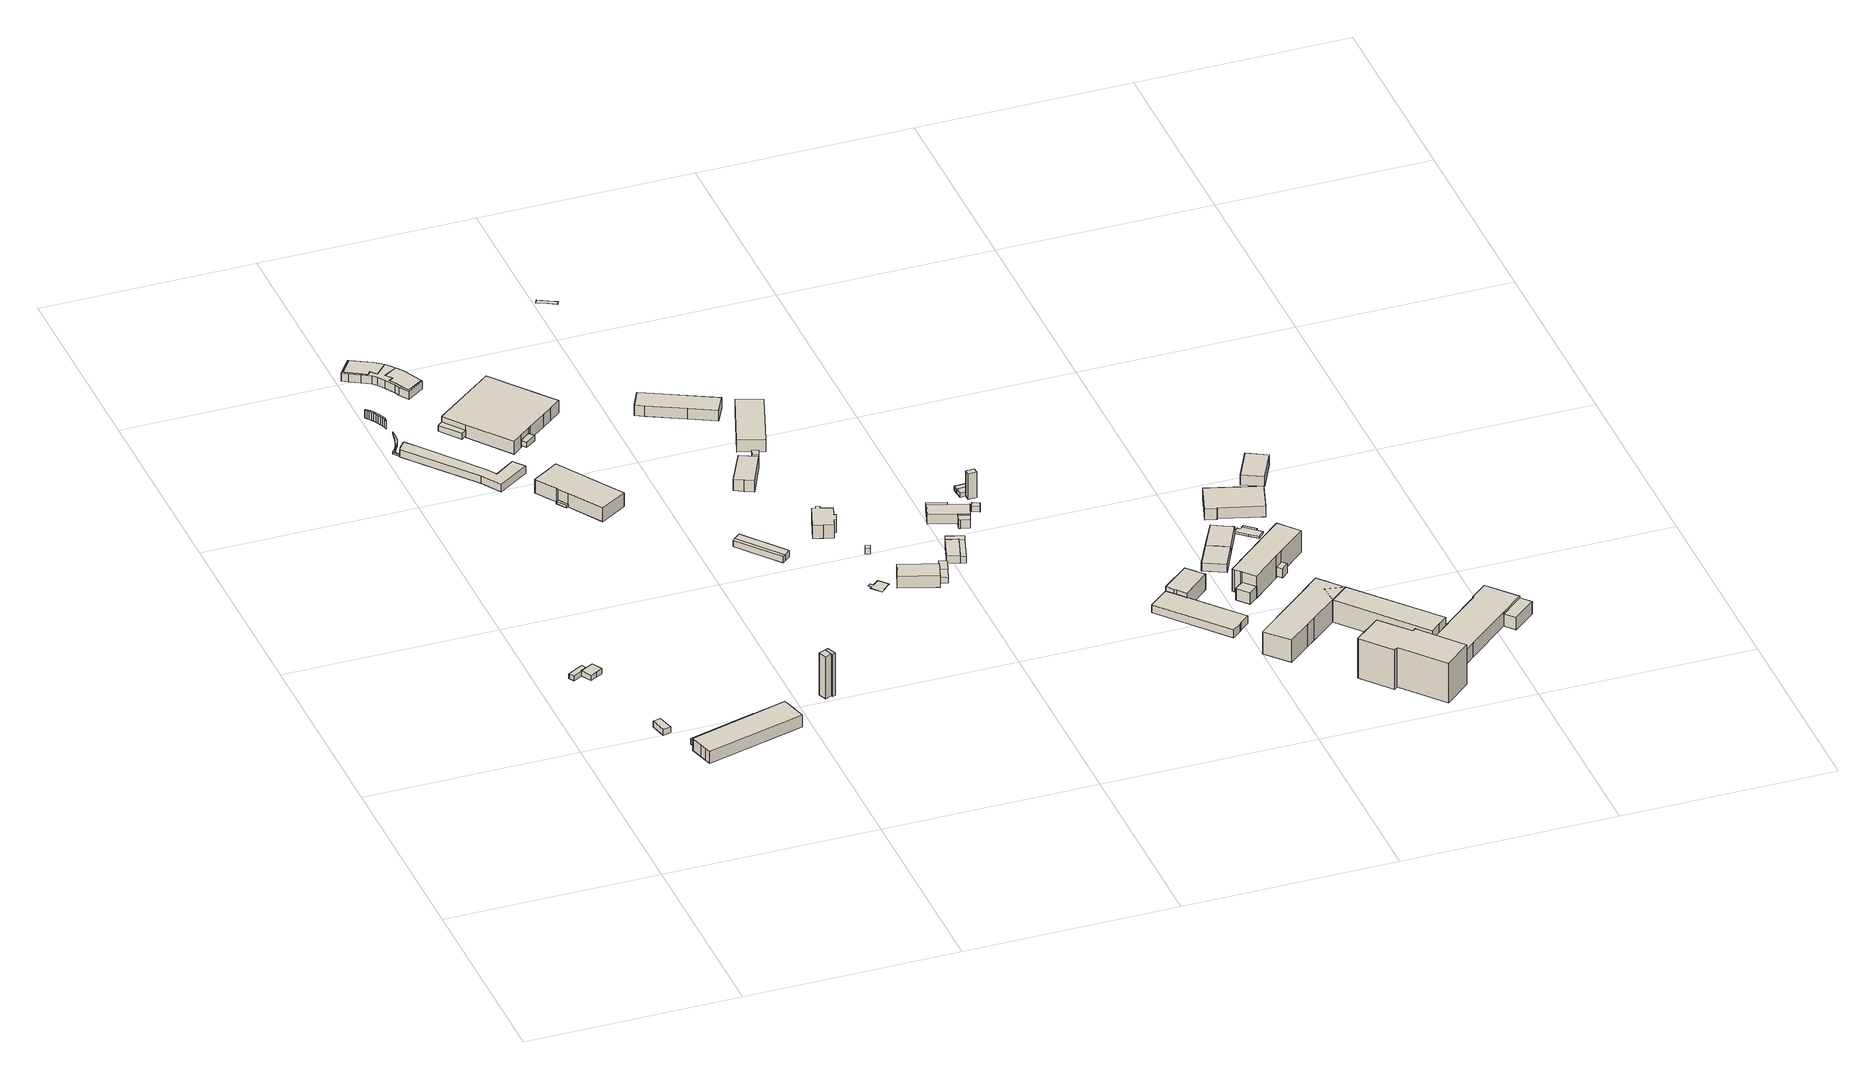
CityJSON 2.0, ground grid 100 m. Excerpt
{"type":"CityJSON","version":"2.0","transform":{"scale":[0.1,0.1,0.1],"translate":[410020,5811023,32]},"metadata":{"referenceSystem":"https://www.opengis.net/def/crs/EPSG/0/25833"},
"CityObjects":{
"building1":{"type":"Building","attributes":{"Gemeindeschluessel":"11000009","BezugspunktDach":"2200","function":"31001_2000","measuredHeight":2.4,"storeysAboveGround":1},"address":[{"country":"Germany","locality":"Berlin","thoroughfareNumber":"838 (20)","thoroughfareName":"Fürstenwalder Damm"}],"geometry":[{"type":"Solid","lod":"1","boundaries":[[[[0,1,2,3]],[[4,5,6,7]],[[4,7,3,2]],[[5,4,2,1]],[[6,5,1,0]],[[7,6,0,3]]]]}]},
"building2":{"type":"Building","attributes":{"Gemeindeschluessel":"11000009","BezugspunktDach":"2200","function":"31001_3222","measuredHeight":3.21,"storeysAboveGround":1},"address":[{"country":"Germany","locality":"Berlin","thoroughfareNumber":"838 (16)","thoroughfareName":"Fürstenwalder Damm"}],"geometry":[{"type":"Solid","lod":"1","boundaries":[[[[8,9,10,11,12]],[[13,14,15,16,17]],[[13,17,12,11]],[[14,13,11,10]],[[15,14,10,9]],[[16,15,9,8]],[[17,16,8,12]]]]}]},
"building3":{"type":"Building","attributes":{"Gemeindeschluessel":"11000009","BezugspunktDach":"2200","function":"31001_2440","measuredHeight":3.19,"storeysAboveGround":1},"address":[{"country":"Germany","locality":"Berlin","thoroughfareNumber":"838 (19)","thoroughfareName":"Fürstenwalder Damm"}],"geometry":[{"type":"Solid","lod":"1","boundaries":[[[[18,19,20,21,22]],[[23,24,25,26,27]],[[23,27,22,21]],[[24,23,21,20]],[[25,24,20,19]],[[26,25,19,18]],[[27,26,18,22]]]]}]},
"building4":{"type":"Building","attributes":{"Gemeindeschluessel":"11000009","BezugspunktDach":"2200","function":"51009_1610","measuredHeight":2.86,"storeysAboveGround":0},"address":[{"country":"Germany","locality":"Berlin"}],"geometry":[{"type":"Solid","lod":"1","boundaries":[[[[28,29,30,31]],[[32,33,34,35]],[[32,35,31,30]],[[33,32,30,29]],[[34,33,29,28]],[[35,34,28,31]]]]}]},
"building5":{"type":"Building","attributes":{"Gemeindeschluessel":"11000009","BezugspunktDach":"2200","function":"31001_2000","measuredHeight":6.95,"storeysAboveGround":1},"address":[{"country":"Germany","locality":"Berlin","thoroughfareNumber":"838 (15)","thoroughfareName":"Fürstenwalder Damm"}],"geometry":[{"type":"Solid","lod":"1","boundaries":[[[[36,37,38,39,40,41,42,43,44,45]],[[46,47,48,49,50,51,52,53,54,55]],[[46,55,45,44]],[[47,46,44,43]],[[48,47,43,42]],[[49,48,42,41]],[[50,49,41,40]],[[51,50,40,39]],[[52,51,39,38]],[[53,52,38,37]],[[54,53,37,36]],[[55,54,36,45]]]]}]},
"building6":{"type":"Building","attributes":{"Gemeindeschluessel":"11000009","BezugspunktDach":"2200","function":"51009_1610","measuredHeight":0.75,"storeysAboveGround":0},"address":[{"country":"Germany","locality":"Berlin"}],"geometry":[{"type":"Solid","lod":"1","boundaries":[[[[56,57,58,59,60,61,62,63,64,65,66,67,68,69,70,71,72,73,74,75,76,77,78,79,80]],[[81,82,83,84,85,86,87,88,89,90,91,92,93,94,95,96,97,98,99,100,101,102,103,104,105]],[[81,105,80,79]],[[82,81,79,78]],[[83,82,78,77]],[[84,83,77,76]],[[85,84,76,75]],[[86,85,75,74]],[[87,86,74,73]],[[88,87,73,72]],[[89,88,72,71]],[[90,89,71,70]],[[91,90,70,69]],[[92,91,69,68]],[[93,92,68,67]],[[94,93,67,66]],[[95,94,66,65]],[[96,95,65,64]],[[97,96,64,63]],[[98,97,63,62]],[[99,98,62,61]],[[100,99,61,60]],[[101,100,60,59]],[[102,101,59,58]],[[103,102,58,57]],[[104,103,57,56]],[[105,104,56,80]]]]}]},
"building7":{"type":"Building","attributes":{"Gemeindeschluessel":"11000009","BezugspunktDach":"2200","function":"51009_1610","measuredHeight":4.14,"storeysAboveGround":0},"address":[{"country":"Germany","locality":"Berlin"}],"geometry":[{"type":"Solid","lod":"1","boundaries":[[[[106,107,108,109,110,111,112,113,114,115,116,117,118,119,120,121,122,123,124,125,126]],[[127,128,129,130,131,132,133,134,135,136,137,138,139,140,141,142,143,144,145,146,147]],[[127,147,126,125]],[[128,127,125,124]],[[129,128,124,123]],[[130,129,123,122]],[[131,130,122,121]],[[132,131,121,120]],[[133,132,120,119]],[[134,133,119,118]],[[135,134,118,117]],[[136,135,117,116]],[[137,136,116,115]],[[138,137,115,114]],[[139,138,114,113]],[[140,139,113,112]],[[141,140,112,111]],[[142,141,111,110]],[[143,142,110,109]],[[144,143,109,108]],[[145,144,108,107]],[[146,145,107,106]],[[147,146,106,126]]]]}]},
"building8":{"type":"Building","attributes":{"Gemeindeschluessel":"11000009","BezugspunktDach":"2200","function":"31001_3222","measuredHeight":3.9,"storeysAboveGround":1},"address":[{"country":"Germany","locality":"Berlin","thoroughfareNumber":"838 (2)","thoroughfareName":"Fürstenwalder Damm"}],"geometry":[{"type":"Solid","lod":"1","boundaries":[[[[148,149,150,151,152,153,154,155,156,157,158,159]],[[160,161,162,163,164,165,166,167,168,169,170,171]],[[160,171,159,158]],[[161,160,158,157]],[[162,161,157,156]],[[163,162,156,155]],[[164,163,155,154]],[[165,164,154,153]],[[166,165,153,152]],[[167,166,152,151]],[[168,167,151,150]],[[169,168,150,149]],[[170,169,149,148]],[[171,170,148,159]]]]}]},
"building9":{"type":"Building","attributes":{"Gemeindeschluessel":"11000009","BezugspunktDach":"2200","function":"31001_3222","measuredHeight":4.19,"storeysAboveGround":1},"address":[{"country":"Germany","locality":"Berlin","thoroughfareNumber":"838 (4)","thoroughfareName":"Fürstenwalder Damm"}],"geometry":[{"type":"Solid","lod":"1","boundaries":[[[[172,173,174,175,176,177,178,179]],[[180,181,182,183,184,185,186,187]],[[180,187,179,178]],[[181,180,178,177]],[[182,181,177,176]],[[183,182,176,175]],[[184,183,175,174]],[[185,184,174,173]],[[186,185,173,172]],[[187,186,172,179]]]]}]},
"building10":{"type":"Building","attributes":{"Gemeindeschluessel":"11000009","BezugspunktDach":"2200","function":"51009_1610","measuredHeight":4.19,"storeysAboveGround":0},"address":[{"country":"Germany","locality":"Berlin"}],"geometry":[{"type":"Solid","lod":"1","boundaries":[[[[188,189,190,191,192,193,194,195,196,197,198,199,200,201,202,203,204,205,176,175,174,173,172,179,178,206,207]],[[208,180,187,186,185,184,183,182,209,210,211,212,213,214,215,216,217,218,219,220,221,222,223,224,225,226,227]],[[208,227,207,206]],[[180,208,206,178]],[[187,180,178,179]],[[186,187,179,172]],[[185,186,172,173]],[[184,185,173,174]],[[183,184,174,175]],[[182,183,175,176]],[[209,182,176,205]],[[210,209,205,204]],[[211,210,204,203]],[[212,211,203,202]],[[213,212,202,201]],[[214,213,201,200]],[[215,214,200,199]],[[216,215,199,198]],[[217,216,198,197]],[[218,217,197,196]],[[219,218,196,195]],[[220,219,195,194]],[[221,220,194,193]],[[222,221,193,192]],[[223,222,192,191]],[[224,223,191,190]],[[225,224,190,189]],[[226,225,189,188]],[[227,226,188,207]]]]}]},
"building11":{"type":"Building","attributes":{"Gemeindeschluessel":"11000009","BezugspunktDach":"2200","function":"51009_1610","measuredHeight":3.32,"storeysAboveGround":0},"address":[{"country":"Germany","locality":"Berlin"}],"geometry":[{"type":"Solid","lod":"1","boundaries":[[[[228,229,230,231]],[[232,233,234,235]],[[232,235,231,230]],[[233,232,230,229]],[[234,233,229,228]],[[235,234,228,231]]]]}]},
"building12":{"type":"Building","attributes":{"Gemeindeschluessel":"11000009","BezugspunktDach":"2200","function":"31001_3222","measuredHeight":4.16,"storeysAboveGround":1},"address":[{"country":"Germany","locality":"Berlin","thoroughfareNumber":"838 (5)","thoroughfareName":"Fürstenwalder Damm"}],"geometry":[{"type":"Solid","lod":"1","boundaries":[[[[202,201,200,199,198,197,236,237,204,203]],[[238,239,240,241,242,243,244,245,246,247]],[[238,247,203,204]],[[239,238,204,237]],[[240,239,237,236]],[[241,240,236,197]],[[242,241,197,198]],[[243,242,198,199]],[[244,243,199,200]],[[245,244,200,201]],[[246,245,201,202]],[[247,246,202,203]]]]}]},
"building13":{"type":"Building","attributes":{"Gemeindeschluessel":"11000009","BezugspunktDach":"2200","function":"51009_1610","measuredHeight":1.28,"storeysAboveGround":0},"address":[{"country":"Germany","locality":"Berlin"}],"geometry":[{"type":"Solid","lod":"1","boundaries":[[[[248,249,250,251]],[[252,253,254,255]],[[252,255,251,250]],[[253,252,250,249]],[[254,253,249,248]],[[255,254,248,251]]]]}]},
"building14":{"type":"Building","attributes":{"Gemeindeschluessel":"11000009","BezugspunktDach":"2200","function":"31001_2000","measuredHeight":21.69,"storeysAboveGround":1},"address":[{"country":"Germany","locality":"Berlin","thoroughfareNumber":"838 (18)","thoroughfareName":"Fürstenwalder Damm"}],"geometry":[{"type":"Solid","lod":"1","boundaries":[[[[256,257,258,259]],[[260,261,262,263]],[[260,263,259,258]],[[261,260,258,257]],[[262,261,257,256]],[[263,262,256,259]]]]}]},
"building15":{"type":"Building","attributes":{"Gemeindeschluessel":"11000009","BezugspunktDach":"2200","function":"51009_1610","measuredHeight":21.69,"storeysAboveGround":0},"address":[{"country":"Germany","locality":"Berlin"}],"geometry":[{"type":"Solid","lod":"1","boundaries":[[[[257,264,265,266,258]],[[267,268,269,261,260]],[[267,260,258,266]],[[268,267,266,265]],[[269,268,265,264]],[[261,269,264,257]],[[260,261,257,258]]]]}]},
"building16":{"type":"Building","attributes":{"Gemeindeschluessel":"11000009","BezugspunktDach":"2200","function":"31001_3222","measuredHeight":7,"storeysAboveGround":2},"address":[{"country":"Germany","locality":"Berlin","thoroughfareNumber":"838 (12)","thoroughfareName":"Fürstenwalder Damm"}],"geometry":[{"type":"Solid","lod":"1","boundaries":[[[[270,271,272,273,274,275,276]],[[277,278,279,280,281,282,283]],[[277,283,276,275]],[[278,277,275,274]],[[279,278,274,273]],[[280,279,273,272]],[[281,280,272,271]],[[282,281,271,270]],[[283,282,270,276]]]]}]},
"building17":{"type":"Building","attributes":{"Gemeindeschluessel":"11000009","BezugspunktDach":"2200","function":"51009_1610","measuredHeight":2.65,"storeysAboveGround":0},"address":[{"country":"Germany","locality":"Berlin"}],"geometry":[{"type":"Solid","lod":"1","boundaries":[[[[284,285,286,287]],[[288,289,290,291]],[[288,291,287,286]],[[289,288,286,285]],[[290,289,285,284]],[[291,290,284,287]]]]}]},
"building18":{"type":"Building","attributes":{"Gemeindeschluessel":"11000009","BezugspunktDach":"2200","function":"31001_2000","measuredHeight":6.59,"storeysAboveGround":1},"address":[{"country":"Germany","locality":"Berlin","thoroughfareNumber":"838 (9)","thoroughfareName":"Fürstenwalder Damm"}],"geometry":[{"type":"Solid","lod":"1","boundaries":[[[[292,293,294,295,296,297,298,299,300,301]],[[302,303,304,305,306,307,308,309,310,311]],[[302,311,301,300]],[[303,302,300,299]],[[304,303,299,298]],[[305,304,298,297]],[[306,305,297,296]],[[307,306,296,295]],[[308,307,295,294]],[[309,308,294,293]],[[310,309,293,292]],[[311,310,292,301]]]]}]},
"building19":{"type":"Building","attributes":{"Gemeindeschluessel":"11000009","BezugspunktDach":"2200","function":"51009_1610","measuredHeight":3.26,"storeysAboveGround":0},"address":[{"country":"Germany","locality":"Berlin"}],"geometry":[{"type":"Solid","lod":"1","boundaries":[[[[312,313,314,315]],[[316,317,318,319]],[[316,319,315,314]],[[317,316,314,313]],[[318,317,313,312]],[[319,318,312,315]]]]}]},
"building20":{"type":"Building","attributes":{"Gemeindeschluessel":"11000009","BezugspunktDach":"2200","function":"31001_1010","measuredHeight":3.26,"storeysAboveGround":1},"address":[{"country":"Germany","locality":"Berlin","thoroughfareNumber":"852 (1)","thoroughfareName":"Fürstenwalder Damm"}],"geometry":[{"type":"Solid","lod":"1","boundaries":[[[[313,320,321,314]],[[322,323,324,325]],[[322,325,314,321]],[[323,322,321,320]],[[324,323,320,313]],[[325,324,313,314]]]]}]},
"building21":{"type":"Building","attributes":{"Gemeindeschluessel":"11000009","BezugspunktDach":"2200","function":"31001_2000","measuredHeight":0.056,"storeysAboveGround":1},"address":[{"country":"Germany","locality":"Berlin","thoroughfareNumber":"852 (5)","thoroughfareName":"Fürstenwalder Damm"}],"geometry":[{"type":"Solid","lod":"1","boundaries":[[[[326,327,328,329,330,331,332,333,334]],[[335,336,337,338,339,340,341,342,343]],[[335,343,334,333]],[[336,335,333,332]],[[337,336,332,331]],[[338,337,331,330]],[[339,338,330,329]],[[340,339,329,328]],[[341,340,328,327]],[[342,341,327,326]],[[343,342,326,334]]]]}]},
"building22":{"type":"Building","attributes":{"Gemeindeschluessel":"11000009","BezugspunktDach":"2200","function":"31001_2000","measuredHeight":6.48,"storeysAboveGround":1},"address":[{"country":"Germany","locality":"Berlin","thoroughfareNumber":"838 (13)","thoroughfareName":"Fürstenwalder Damm"}],"geometry":[{"type":"Solid","lod":"1","boundaries":[[[[344,345,346,347,348,349]],[[350,351,352,353,354,355]],[[350,355,349,348]],[[351,350,348,347]],[[352,351,347,346]],[[353,352,346,345]],[[354,353,345,344]],[[355,354,344,349]]]]}]},
"building23":{"type":"Building","attributes":{"name":"Revierförsterei Müggelsee","Gemeindeschluessel":"11000009","BezugspunktDach":"2200","function":"31001_1223","measuredHeight":9.67,"storeysAboveGround":2},"address":[{"country":"Germany","locality":"Berlin","thoroughfareNumber":"852","thoroughfareName":"Fürstenwalder Damm"}],"geometry":[{"type":"Solid","lod":"1","boundaries":[[[[356,357,358,359,360,361,362,363,364,365,366,367,368,369]],[[370,371,372,373,374,375,376,377,378,379,380,381,382,383]],[[370,383,369,368]],[[371,370,368,367]],[[372,371,367,366]],[[373,372,366,365]],[[374,373,365,364]],[[375,374,364,363]],[[376,375,363,362]],[[377,376,362,361]],[[378,377,361,360]],[[379,378,360,359]],[[380,379,359,358]],[[381,380,358,357]],[[382,381,357,356]],[[383,382,356,369]]]]}]},
"building24":{"type":"Building","attributes":{"Gemeindeschluessel":"11000009","BezugspunktDach":"2200","function":"31001_2000","measuredHeight":3,"storeysAboveGround":1},"address":[{"country":"Germany","locality":"Berlin","thoroughfareNumber":"852 (2)","thoroughfareName":"Fürstenwalder Damm"}],"geometry":[{"type":"Solid","lod":"1","boundaries":[[[[384,385,386,387]],[[388,389,390,391]],[[388,391,387,386]],[[389,388,386,385]],[[390,389,385,384]],[[391,390,384,387]]]]}]},
"building25":{"type":"Building","attributes":{"Gemeindeschluessel":"11000009","BezugspunktDach":"2200","function":"31001_2000","measuredHeight":5.46,"storeysAboveGround":1},"address":[{"country":"Germany","locality":"Berlin","thoroughfareNumber":"838 (10)","thoroughfareName":"Fürstenwalder Damm"}],"geometry":[{"type":"Solid","lod":"1","boundaries":[[[[392,393,394,395,396,397]],[[398,399,400,401,402,403]],[[398,403,397,396]],[[399,398,396,395]],[[400,399,395,394]],[[401,400,394,393]],[[402,401,393,392]],[[403,402,392,397]]]]}]},
"building26":{"type":"Building","attributes":{"Gemeindeschluessel":"11000009","BezugspunktDach":"2200","function":"31001_2000","measuredHeight":8.23,"storeysAboveGround":1},"address":[{"country":"Germany","locality":"Berlin","thoroughfareNumber":"852 (6)","thoroughfareName":"Fürstenwalder Damm"}],"geometry":[{"type":"Solid","lod":"1","boundaries":[[[[404,405,406,407,408,409,410,411,412,413]],[[414,415,416,417,418,419,420,421,422,423]],[[414,423,413,412]],[[415,414,412,411]],[[416,415,411,410]],[[417,416,410,409]],[[418,417,409,408]],[[419,418,408,407]],[[420,419,407,406]],[[421,420,406,405]],[[422,421,405,404]],[[423,422,404,413]]]]}]},
"building27":{"type":"Building","attributes":{"Gemeindeschluessel":"11000009","BezugspunktDach":"2200","function":"31001_2000","measuredHeight":2.39,"storeysAboveGround":1},"address":[{"country":"Germany","locality":"Berlin","thoroughfareNumber":"838 (14)","thoroughfareName":"Fürstenwalder Damm"}],"geometry":[{"type":"Solid","lod":"1","boundaries":[[[[424,425,426,427]],[[428,429,430,431]],[[428,431,427,426]],[[429,428,426,425]],[[430,429,425,424]],[[431,430,424,427]]]]}]},
"building28":{"type":"Building","attributes":{"Gemeindeschluessel":"11000009","BezugspunktDach":"2200","function":"31001_2412","measuredHeight":0.082,"storeysAboveGround":1},"address":[{"country":"Germany","locality":"Berlin","thoroughfareNumber":"839","thoroughfareName":"Fürstenwalder Damm"}],"geometry":[{"type":"Solid","lod":"1","boundaries":[[[[432,433,434,435,436,437]],[[438,439,440,441,442,443]],[[438,443,437,436]],[[439,438,436,435]],[[440,439,435,434]],[[441,440,434,433]],[[442,441,433,432]],[[443,442,432,437]]]]}]},
"building29":{"type":"Building","attributes":{"Gemeindeschluessel":"11000009","BezugspunktDach":"2200","function":"31001_2000","measuredHeight":0.581,"storeysAboveGround":1},"address":[{"country":"Germany","locality":"Berlin","thoroughfareNumber":"852 (4)","thoroughfareName":"Fürstenwalder Damm"}],"geometry":[{"type":"Solid","lod":"1","boundaries":[[[[444,445,446,447]],[[448,449,417,450]],[[448,450,447,446]],[[449,448,446,445]],[[417,449,445,444]],[[450,417,444,447]]]]}]},
"building30":{"type":"Building","attributes":{"Gemeindeschluessel":"11000009","BezugspunktDach":"2200","function":"51009_1610","measuredHeight":3.02,"storeysAboveGround":0},"address":[{"country":"Germany","locality":"Berlin"}],"geometry":[{"type":"Solid","lod":"1","boundaries":[[[[451,452,453,454]],[[419,455,456,421]],[[419,421,454,453]],[[455,419,453,452]],[[456,455,452,451]],[[421,456,451,454]]]]}]},
"building31":{"type":"Building","attributes":{"Gemeindeschluessel":"11000009","BezugspunktDach":"2200","function":"51009_1610","measuredHeight":2.98,"storeysAboveGround":0},"address":[{"country":"Germany","locality":"Berlin"}],"geometry":[{"type":"Solid","lod":"1","boundaries":[[[[452,457,458,459,453]],[[418,460,461,455,419]],[[418,419,453,459]],[[460,418,459,458]],[[461,460,458,457]],[[455,461,457,452]],[[419,455,452,453]]]]}]},
"building32":{"type":"Building","attributes":{"Gemeindeschluessel":"11000009","BezugspunktDach":"2200","function":"31001_2000","measuredHeight":6.9,"storeysAboveGround":1},"address":[{"country":"Germany","locality":"Berlin","thoroughfareNumber":"838 (11)","thoroughfareName":"Fürstenwalder Damm"}],"geometry":[{"type":"Solid","lod":"1","boundaries":[[[[462,463,464,465,466]],[[467,468,469,470,471]],[[467,471,466,465]],[[468,467,465,464]],[[469,468,464,463]],[[470,469,463,462]],[[471,470,462,466]]]]}]},
"building33":{"type":"Building","attributes":{"Gemeindeschluessel":"11000009","BezugspunktDach":"2200","function":"31001_2000","measuredHeight":4.08,"storeysAboveGround":1},"address":[{"country":"Germany","locality":"Berlin","thoroughfareNumber":"852 (3)","thoroughfareName":"Fürstenwalder Damm"}],"geometry":[{"type":"Solid","lod":"1","boundaries":[[[[472,473,474,475]],[[476,477,478,479]],[[476,479,475,474]],[[477,476,474,473]],[[478,477,473,472]],[[479,478,472,475]]]]}]},
"building34":{"type":"Building","attributes":{"Gemeindeschluessel":"11000009","function":"51009_1610"},"address":[{"country":"Germany","locality":"Berlin"}],"children":["building34-1","building34-2"]},
"building34-1":{"type":"BuildingPart","attributes":{"BezugspunktDach":"2200","measuredHeight":3.65,"storeysAboveGround":0},"parents":["building34"],"geometry":[{"type":"Solid","lod":"1","boundaries":[[[[480,481,482,483]],[[484,485,486,487]],[[484,487,483,482]],[[486,485,481,480]],[[487,486,480,483]],[[485,484,482,481]]]]}]},
"building34-2":{"type":"BuildingPart","attributes":{"BezugspunktDach":"2200","measuredHeight":3.65,"storeysAboveGround":0},"parents":["building34"],"geometry":[{"type":"Solid","lod":"1","boundaries":[[[[488,489,490,491,492]],[[493,494,485,484,495]],[[493,495,492,491]],[[494,493,491,490]],[[485,494,490,489]],[[484,482,481,485,489,488]],[[495,484,488,492]],[[485,481,482,484]]]]}]},
"building35":{"type":"Building","attributes":{"Gemeindeschluessel":"11000009","function":"31001_1010"},"address":[{"country":"Germany","locality":"Berlin","thoroughfareNumber":"854","thoroughfareName":"Fürstenwalder Damm"}],"children":["building35-1","building35-2","building35-3"]},
"building35-1":{"type":"BuildingPart","attributes":{"BezugspunktDach":"2200","measuredHeight":5.34,"storeysAboveGround":1},"parents":["building35"],"geometry":[{"type":"MultiSurface","lod":"1","boundaries":[[[496,497,498,499,500,501,502]],[[503,504,505,506,507,508,509]],[[503,509,502,501]],[[510,511,501,500]],[[505,504,500,499]],[[506,505,499,498]],[[507,506,498,497]],[[512,513,507,497,496]],[[509,508,496,502]],[[504,503,511,510]],[[508,507,513,512]]]}]},
"building35-2":{"type":"BuildingPart","attributes":{"BezugspunktDach":"2200","measuredHeight":4.4,"storeysAboveGround":1},"parents":["building35"],"geometry":[{"type":"Solid","lod":"1","boundaries":[[[[514,515,513,512,516]],[[508,507,517,518,519]],[[508,519,516,512]],[[517,507,513,515]],[[518,517,515,514]],[[519,518,514,516]],[[507,508,512,513]]]]}]},
"building35-3":{"type":"BuildingPart","attributes":{"BezugspunktDach":"2200","measuredHeight":4.4,"storeysAboveGround":1},"parents":["building35"],"geometry":[{"type":"MultiSurface","lod":"1","boundaries":[[[510,520,521,511]],[[522,523,504,503]],[[522,503,511,521]],[[523,522,521,520]],[[504,523,520,510]],[[524,503,504,510,511]]]}]},
"building36":{"type":"Building","attributes":{"Gemeindeschluessel":"11000009","BezugspunktDach":"2200","function":"51009_1610","measuredHeight":2.81,"storeysAboveGround":0},"address":[{"country":"Germany","locality":"Berlin"}],"geometry":[{"type":"Solid","lod":"1","boundaries":[[[[525,526,527,528]],[[529,530,531,532]],[[529,532,528,527]],[[530,529,527,526]],[[531,530,526,525]],[[532,531,525,528]]]]}]},
"building37":{"type":"Building","attributes":{"Gemeindeschluessel":"11000009","BezugspunktDach":"2200","function":"31001_1010","measuredHeight":2.21,"storeysAboveGround":1},"address":[{"country":"Germany","locality":"Berlin","thoroughfareNumber":"854 (1)","thoroughfareName":"Fürstenwalder Damm"}],"geometry":[{"type":"Solid","lod":"1","boundaries":[[[[533,534,535,536,537,538]],[[539,540,541,542,543,544]],[[539,544,538,537]],[[540,539,537,536]],[[541,540,536,535]],[[542,541,535,534]],[[543,542,534,533]],[[544,543,533,538]]]]}]},
"building38":{"type":"Building","attributes":{"Gemeindeschluessel":"11000009","BezugspunktDach":"2200","function":"51009_1610","measuredHeight":13.03,"storeysAboveGround":0},"address":[{"country":"Germany","locality":"Berlin"}],"geometry":[{"type":"Solid","lod":"1","boundaries":[[[[545,546,547,548]],[[541,549,550,542]],[[541,542,548,547]],[[549,541,547,546]],[[550,549,546,545]],[[542,550,545,548]]]]}]},
"building39":{"type":"Building","attributes":{"Gemeindeschluessel":"11000009","BezugspunktDach":"2200","function":"31001_2000","measuredHeight":2.54,"storeysAboveGround":1},"address":[{"country":"Germany","locality":"Berlin","thoroughfareNumber":"854 (2)","thoroughfareName":"Fürstenwalder Damm"}],"geometry":[{"type":"Solid","lod":"1","boundaries":[[[[551,552,553,554]],[[555,539,544,556]],[[555,556,554,553]],[[539,555,553,552]],[[544,539,552,551]],[[556,544,551,554]]]]}]},
"building40":{"type":"Building","attributes":{"Gemeindeschluessel":"11000009","function":"31001_1010"},"address":[{"country":"Germany","locality":"Berlin","thoroughfareNumber":"880 (4)","thoroughfareName":"Fürstenwalder Damm"}],"children":["building40-1","building40-2"]},
"building40-1":{"type":"BuildingPart","attributes":{"BezugspunktDach":"2200","measuredHeight":8.46,"storeysAboveGround":2},"parents":["building40"],"geometry":[{"type":"MultiSurface","lod":"1","boundaries":[[[557,558,559,560,561,562,563,564]],[[565,566,567,568,569,570,571,572]],[[565,572,564,563]],[[566,565,563,562]],[[567,566,562,561]],[[568,567,561,560]],[[569,568,560,559]],[[573,574,559,558]],[[570,569,575,576]],[[577,573,558,557]],[[571,570,576,578]],[[572,571,557,564],[579,580,577,578]],[[576,575,574,573]],[[578,576,573,577]],[[577,580,579,578]]]}]},
"building40-2":{"type":"BuildingPart","attributes":{"BezugspunktDach":"2200","measuredHeight":4.58,"storeysAboveGround":2},"parents":["building40"],"geometry":[{"type":"MultiSurface","lod":"1","boundaries":[[[581,582,583,584,574,580,585,586,587]],[[588,589,579,575,590,591,592,593,594]],[[588,594,587,586]],[[589,588,586,585]],[[579,589,585,580]],[[590,575,574,584]],[[591,590,584,583]],[[592,591,583,582]],[[593,592,582,581]],[[594,593,581,587]],[[575,576,573,574]],[[578,577,573,576]],[[579,580,577,578]]]}]},
"building41":{"type":"Building","attributes":{"Gemeindeschluessel":"11000009","BezugspunktDach":"2200","function":"31001_2000","measuredHeight":5.94,"storeysAboveGround":1},"address":[{"country":"Germany","locality":"Berlin","thoroughfareNumber":"880 (3)","thoroughfareName":"Fürstenwalder Damm"}],"geometry":[{"type":"Solid","lod":"1","boundaries":[[[[595,596,597,598,599,600]],[[601,602,603,604,605,606]],[[601,606,600,599]],[[602,601,599,598]],[[603,602,598,597]],[[604,603,597,596]],[[605,604,596,595]],[[606,605,595,600]]]]}]},
"building42":{"type":"Building","attributes":{"Gemeindeschluessel":"11000009","BezugspunktDach":"2200","function":"31001_1010","measuredHeight":4.69,"storeysAboveGround":1},"address":[{"country":"Germany","locality":"Berlin","thoroughfareNumber":"880 (8)","thoroughfareName":"Fürstenwalder Damm"}],"geometry":[{"type":"Solid","lod":"1","boundaries":[[[[607,608,609,610]],[[611,612,613,614]],[[611,614,610,609]],[[612,611,609,608]],[[613,612,608,607]],[[614,613,607,610]]]]}]},
"building43":{"type":"Building","attributes":{"Gemeindeschluessel":"11000009","BezugspunktDach":"2200","function":"31001_2000","measuredHeight":4.8,"storeysAboveGround":1},"address":[{"country":"Germany","locality":"Berlin","thoroughfareNumber":"880 (9)","thoroughfareName":"Fürstenwalder Damm"}],"geometry":[{"type":"Solid","lod":"1","boundaries":[[[[615,608,616,617,618,609]],[[619,620,621,622,623,624]],[[619,624,609,618]],[[620,619,618,617]],[[621,620,617,616]],[[622,621,616,608]],[[623,622,608,615]],[[624,623,615,609]]]]}]},
"building44":{"type":"Building","attributes":{"Gemeindeschluessel":"11000009","BezugspunktDach":"2200","function":"31001_1010","measuredHeight":11.29,"storeysAboveGround":4},"address":[{"country":"Germany","locality":"Berlin","thoroughfareNumber":"880 (2)","thoroughfareName":"Fürstenwalder Damm"}],"geometry":[{"type":"Solid","lod":"1","boundaries":[[[[625,626,627,628,629,630,631,632,633]],[[634,635,636,637,638,639,640,641,642]],[[634,642,633,632]],[[635,634,632,631]],[[636,635,631,630]],[[637,636,630,629]],[[638,637,629,628]],[[639,638,628,627]],[[640,639,627,626]],[[641,640,626,625]],[[642,641,625,633]]]]}]},
"building45":{"type":"Building","attributes":{"Gemeindeschluessel":"11000009","BezugspunktDach":"2200","function":"51009_1610","measuredHeight":4.78,"storeysAboveGround":0},"address":[{"country":"Germany","locality":"Berlin"}],"geometry":[{"type":"Solid","lod":"1","boundaries":[[[[643,644,645,646]],[[647,648,649,650]],[[647,650,646,645]],[[648,647,645,644]],[[649,648,644,643]],[[650,649,643,646]]]]}]},
"building46":{"type":"Building","attributes":{"Gemeindeschluessel":"11000009","BezugspunktDach":"2200","function":"51009_1610","measuredHeight":4.65,"storeysAboveGround":0},"address":[{"country":"Germany","locality":"Berlin"}],"geometry":[{"type":"Solid","lod":"1","boundaries":[[[[651,652,653,654]],[[655,656,657,658]],[[655,658,654,653]],[[656,655,653,652]],[[657,656,652,651]],[[658,657,651,654]]]]}]},
"building47":{"type":"Building","attributes":{"Gemeindeschluessel":"11000009","function":"31001_2000"},"address":[{"country":"Germany","locality":"Berlin","thoroughfareNumber":"880 (10)","thoroughfareName":"Fürstenwalder Damm"}],"children":["building47-1","building47-2"]},
"building47-1":{"type":"BuildingPart","attributes":{"BezugspunktDach":"2200","measuredHeight":1.69,"storeysAboveGround":1},"parents":["building47"],"geometry":[{"type":"MultiSurface","lod":"1","boundaries":[[[659,660,661,662,663,664,665,666]],[[667,668,669,670,671,672,673,674]],[[667,674,666,665]],[[668,667,665,664]],[[669,668,664,663]],[[675,676,669,663,662]],[[671,670,662,661]],[[672,671,661,660]],[[673,672,660,659]],[[674,673,659,666]],[[677,670,669,676,675]]]}]},
"building47-2":{"type":"BuildingPart","attributes":{"BezugspunktDach":"2200","measuredHeight":0.743,"storeysAboveGround":1},"parents":["building47"],"geometry":[{"type":"Solid","lod":"1","boundaries":[[[[675,678,679,676]],[[680,681,670,669]],[[680,669,676,679]],[[681,680,679,678]],[[670,681,678,675]],[[670,675,676,669]]]]}]},
"building48":{"type":"Building","attributes":{"Gemeindeschluessel":"11000009","function":"31001_1010"},"address":[{"country":"Germany","locality":"Berlin","thoroughfareNumber":"880","thoroughfareName":"Fürstenwalder Damm"}],"children":["building48-1","building48-2","building48-3","building48-4","building48-5","building48-6"]},
"building48-1":{"type":"BuildingPart","attributes":{"BezugspunktDach":"2200","measuredHeight":20.45,"storeysAboveGround":6},"parents":["building48"],"geometry":[{"type":"MultiSurface","lod":"1","boundaries":[[[682,683,684,685,686,687,688,689,690,691]],[[692,693,694,695,696,697,698,699,700,701]],[[692,701,691,690]],[[693,692,690,689]],[[694,693,689,688]],[[695,694,688,687]],[[702,703,704,705,696,695,687,686]],[[697,696,686,685]],[[698,697,685,684]],[[699,698,684,683]],[[700,699,683,682]],[[701,700,682,691]],[[705,704,703,702]]]}]},
"building48-2":{"type":"BuildingPart","attributes":{"BezugspunktDach":"2200","measuredHeight":5.29,"storeysAboveGround":6},"parents":["building48"],"geometry":[{"type":"MultiSurface","lod":"1","boundaries":[[[702,706,707,703]],[[708,709,705,704]],[[708,704,703,707]],[[705,709,706,702]],[[709,708,710,707,706]],[[704,705,711,702,703]]]}]},
"building48-3":{"type":"BuildingPart","attributes":{"BezugspunktDach":"2200","measuredHeight":12.88,"storeysAboveGround":6},"parents":["building48"],"geometry":[{"type":"Solid","lod":"1","boundaries":[[[[712,713,714,715,716,717,718,719,720]],[[721,722,723,724,725,726,727,728,729]],[[721,729,720,719]],[[722,721,719,718]],[[723,722,718,717]],[[724,723,717,716]],[[725,724,716,715]],[[726,725,715,714]],[[727,726,714,713]],[[728,727,713,712]],[[729,728,712,720]]]]}]},
"building48-4":{"type":"BuildingPart","attributes":{"BezugspunktDach":"2200","measuredHeight":12.88,"storeysAboveGround":6},"parents":["building48"],"geometry":[{"type":"MultiSurface","lod":"1","boundaries":[[[715,730,731,732,733,716,734]],[[724,735,736,737,738,725,739]],[[724,739,734,716]],[[735,724,716,733]],[[736,735,733,732]],[[740,741,732,731]],[[738,742,740,737,731,730]],[[725,738,730,715]],[[739,725,715,734]],[[737,736,741,740]],[[737,740,742,738]]]}]},
"building48-5":{"type":"BuildingPart","attributes":{"BezugspunktDach":"2200","measuredHeight":7.25,"storeysAboveGround":6},"parents":["building48"],"geometry":[{"type":"MultiSurface","lod":"1","boundaries":[[[743,744,745,746,747,748,749,750,751,752,741,742]],[[736,753,754,755,756,757,758,759,760,761,762,738]],[[753,736,741,752]],[[754,753,752,751]],[[755,754,751,750]],[[756,755,750,749]],[[757,756,749,748]],[[763,764,757,748,747]],[[759,758,747,746]],[[760,759,746,745]],[[761,760,745,744]],[[762,761,765,709,708,707,706,744,743]],[[738,762,743,742]],[[741,736,737,740]],[[738,742,740,737]],[[758,757,764,763]],[[706,707,708,709,765]]]}]},
"building48-6":{"type":"BuildingPart","attributes":{"BezugspunktDach":"2200","measuredHeight":6.43,"storeysAboveGround":6},"parents":["building48"],"geometry":[{"type":"Solid","lod":"1","boundaries":[[[[766,767,764,763]],[[757,768,769,758]],[[768,757,764,767]],[[769,768,767,766]],[[758,769,766,763]],[[757,758,763,764]]]]}]},
"building49":{"type":"Building","attributes":{"Gemeindeschluessel":"11000009","BezugspunktDach":"2200","function":"31001_2000","measuredHeight":6.67,"storeysAboveGround":1},"address":[{"country":"Germany","locality":"Berlin","thoroughfareNumber":"880 (11)","thoroughfareName":"Fürstenwalder Damm"}],"geometry":[{"type":"Solid","lod":"1","boundaries":[[[[770,771,772,773,774,775,776,777]],[[778,779,780,781,782,783,784,785]],[[778,785,777,776]],[[779,778,776,775]],[[780,779,775,774]],[[781,780,774,773]],[[782,781,773,772]],[[783,782,772,771]],[[784,783,771,770]],[[785,784,770,777]]]]}]},
"building50":{"type":"Building","attributes":{"Gemeindeschluessel":"11000009","BezugspunktDach":"2200","function":"31001_2000","measuredHeight":5.25,"storeysAboveGround":2},"address":[{"country":"Germany","locality":"Berlin","thoroughfareNumber":"880 (12)","thoroughfareName":"Fürstenwalder Damm"}],"geometry":[{"type":"Solid","lod":"1","boundaries":[[[[786,787,788,789]],[[790,791,792,793]],[[790,793,789,788]],[[791,790,788,787]],[[792,791,787,786]],[[793,792,786,789]]]]}]}
},
"vertices":[
[164,1523,30],[238,1565,30],[223,1590,30],[150,1548,30],[223,1590,6],[238,1565,6],[164,1523,6],[150,1548,6],
[376,993,39],[413,1003,39],[393,1079,39],[375,1074,39],[357,1070,39],[375,1074,9],[393,1079,9],[413,1003,9],[376,993,9],[357,1070,9],
[233,1499,34],[264,1516,34],[294,1532,34],[267,1579,34],[206,1546,34],[267,1579,6],[294,1532,6],[264,1516,6],[233,1499,6],[206,1546,6],
[473,847,38],[793,936,38],[781,979,38],[462,891,38],[781,979,10],[793,936,10],[473,847,10],[462,891,10],
[471,783,71],[480,749,71],[487,723,71],[956,850,71],[943,900,71],[939,911,71],[922,972,71],[793,936,71],[473,847,71],[455,842,71],[473,847,9],[793,936,9],[922,972,9],[939,911,9],[943,900,9],[956,850,9],[487,723,9],[480,749,9],[471,783,9],[455,842,9],
[55,3378,28],[59,3384,28],[41,3406,28],[48,3416,28],[54,3426,28],[60,3437,28],[66,3448,28],[71,3458,28],[75,3468,28],[79,3479,28],[82,3489,28],[85,3502,28],[86,3515,28],[87,3529,28],[87,3542,28],[86,3555,28],[74,3489,28],[70,3477,28],[66,3466,28],[61,3454,28],[56,3443,28],[50,3433,28],[44,3423,28],[37,3414,28],[31,3405,28],[37,3414,20],[44,3423,20],[50,3433,20],[56,3443,20],[61,3454,20],[66,3466,20],[70,3477,20],[74,3489,20],[86,3555,20],[87,3542,20],[87,3529,20],[86,3515,20],[85,3502,20],[82,3489,20],[79,3479,20],[75,3468,20],[71,3458,20],[66,3448,20],[60,3437,20],[54,3426,20],[48,3416,20],[41,3406,20],[59,3384,20],[55,3378,20],[31,3405,20],
[21,3694,64],[28,3685,64],[35,3676,64],[41,3667,64],[48,3655,64],[54,3643,64],[59,3630,64],[64,3618,64],[68,3605,64],[72,3592,64],[74,3611,64],[70,3624,64],[65,3636,64],[60,3649,64],[53,3661,64],[47,3670,64],[41,3680,64],[34,3689,64],[26,3698,64],[18,3706,64],[14,3702,64],[18,3706,22],[26,3698,22],[34,3689,22],[41,3680,22],[47,3670,22],[53,3661,22],[60,3649,22],[65,3636,22],[70,3624,22],[74,3611,22],[72,3592,22],[68,3605,22],[64,3618,22],[59,3630,22],[54,3643,22],[48,3655,22],[41,3667,22],[35,3676,22],[28,3685,22],[21,3694,22],[14,3702,22],
[308,3062,60],[366,2969,60],[513,3066,60],[471,3119,60],[376,3050,60],[349,3096,60],[156,3339,60],[88,3418,60],[84,3417,60],[59,3384,60],[55,3378,60],[51,3373,60],[55,3378,21],[59,3384,21],[84,3417,21],[88,3418,21],[156,3339,21],[349,3096,21],[376,3050,21],[471,3119,21],[513,3066,21],[366,2969,21],[308,3062,21],[51,3373,21],
[47,3939,98],[105,3906,98],[119,3924,98],[144,3897,98],[198,3954,98],[157,3985,98],[64,4035,98],[11,3961,98],[64,4035,56],[157,3985,56],[198,3954,56],[144,3897,56],[119,3924,56],[105,3906,56],[47,3939,56],[11,3961,56],
[28,3939,98],[75,3912,98],[117,3888,98],[135,3869,98],[157,3838,98],[185,3792,98],[195,3765,98],[224,3724,98],[304,3779,98],[302,3783,98],[227,3735,98],[207,3764,98],[193,3799,98],[173,3831,98],[193,3843,98],[169,3874,98],[232,3913,98],[215,3934,98],[59,4038,98],[1,3957,98],[59,4038,56],[215,3934,56],[232,3913,56],[169,3874,56],[193,3843,56],[173,3831,56],[193,3799,56],[207,3764,56],[227,3735,56],[302,3783,56],[304,3779,56],[224,3724,56],[195,3765,56],[185,3792,56],[157,3838,56],[135,3869,56],[117,3888,56],[75,3912,56],[28,3939,56],[1,3957,56],
[325,3343,96],[349,3362,96],[275,3458,96],[251,3439,96],[275,3458,66],[349,3362,66],[325,3343,66],[251,3439,66],
[260,3873,98],[253,3884,98],[232,3913,57],[253,3884,57],[260,3873,57],[302,3783,57],[227,3735,57],[207,3764,57],[193,3799,57],[173,3831,57],[193,3843,57],[169,3874,57],
[573,2724,57],[584,2731,57],[554,2777,57],[544,2770,57],[554,2777,45],[584,2731,45],[573,2724,45],[544,2770,45],
[1125,1018,225],[1156,1030,225],[1141,1067,225],[1110,1055,225],[1141,1067,8],[1156,1030,8],[1125,1018,8],[1110,1055,8],
[1159,1023,225],[1174,1029,225],[1156,1073,225],[1156,1073,8],[1174,1029,8],[1159,1023,8],
[551,2783,113],[554,2777,113],[584,2731,113],[683,2574,113],[809,2653,113],[612,2963,113],[487,2882,113],[612,2963,43],[809,2653,43],[683,2574,43],[584,2731,43],[554,2777,43],[551,2783,43],[487,2882,43],
[562,3184,97],[611,3221,97],[592,3245,97],[544,3206,97],[592,3245,70],[611,3221,70],[562,3184,70],[544,3206,70],
[349,3362,124],[498,3169,124],[544,3206,124],[592,3245,124],[604,3254,124],[689,3322,124],[735,3358,124],[786,3399,124],[560,3684,124],[275,3458,124],[560,3684,59],[786,3399,59],[735,3358,59],[689,3322,59],[604,3254,59],[592,3245,59],[544,3206,59],[498,3169,59],[349,3362,59],[275,3458,59],
[1292,1992,89],[1304,2002,89],[1145,2195,89],[1133,2184,89],[1145,2195,56],[1304,2002,56],[1292,1992,56],[1133,2184,56],
[1332,2026,89],[1174,2220,89],[1174,2220,57],[1332,2026,57],[1304,2002,57],[1145,2195,57],
[1574,1666,72],[1565,1659,72],[1603,1616,72],[1652,1660,72],[1621,1696,72],[1615,1702,72],[1586,1677,72],[1576,1689,72],[1564,1678,72],[1576,1689,71],[1586,1677,71],[1615,1702,71],[1621,1696,71],[1652,1660,71],[1603,1616,71],[1565,1659,71],[1574,1666,71],[1564,1678,71],
[1323,2563,117],[1364,2542,117],[1445,2710,117],[1405,2729,117],[1364,2748,117],[1281,2584,117],[1364,2748,58],[1405,2729,58],[1445,2710,58],[1364,2542,58],[1323,2563,58],[1281,2584,58],
[1514,2097,133],[1557,2083,133],[1570,2123,133],[1581,2120,133],[1593,2154,133],[1583,2157,133],[1598,2205,133],[1555,2221,133],[1545,2225,133],[1548,2237,133],[1532,2243,133],[1527,2229,133],[1511,2235,133],[1471,2112,133],[1511,2235,65],[1527,2229,65],[1532,2243,65],[1548,2237,65],[1545,2225,65],[1555,2221,65],[1598,2205,65],[1583,2157,65],[1593,2154,65],[1581,2120,65],[1570,2123,65],[1557,2083,65],[1514,2097,65],[1471,2112,65],
[1657,1905,102],[1663,1925,102],[1642,1931,102],[1636,1912,102],[1642,1931,72],[1663,1925,72],[1657,1905,72],[1636,1912,72],
[1125,3252,111],[1290,3169,111],[1410,3109,111],[1455,3197,111],[1129,3361,111],[1085,3273,111],[1129,3361,57],[1455,3197,57],[1410,3109,57],[1290,3169,57],[1125,3252,57],[1085,3273,57],
[1848,1559,134],[1857,1588,134],[1862,1603,134],[1875,1647,134],[1875,1648,134],[1825,1664,134],[1807,1671,134],[1703,1706,134],[1688,1661,134],[1673,1616,134],[1688,1661,74],[1703,1706,74],[1807,1671,74],[1825,1664,74],[1875,1648,74],[1875,1647,74],[1862,1603,74],[1857,1588,74],[1848,1559,74],[1673,1616,74],
[1468,2771,81],[1479,2803,81],[1451,2813,81],[1440,2781,81],[1451,2813,57],[1479,2803,57],[1468,2771,57],[1440,2781,57],
[1037,4215,52],[1076,4194,52],[1085,4212,52],[1046,4233,52],[1001,4256,52],[991,4238,52],[1001,4256,51],[1046,4233,51],[1085,4212,51],[1076,4194,51],[1037,4215,51],[991,4238,51],
[1825,1664,80],[1844,1721,80],[1820,1730,80],[1802,1673,80],[1820,1730,74],[1844,1721,74],[1802,1673,74],
[1891,1577,104],[1910,1635,104],[1875,1647,104],[1857,1588,104],[1910,1635,74],[1891,1577,74],
[1930,1697,104],[1895,1709,104],[1875,1648,104],[1895,1709,74],[1930,1697,74],
[1518,2822,116],[1617,3114,116],[1560,3135,116],[1502,3156,116],[1401,2862,116],[1502,3156,55],[1560,3135,55],[1617,3114,55],[1518,2822,55],[1401,2862,55],
[1992,1704,112],[2030,1825,112],[1975,1842,112],[1937,1722,112],[1975,1842,75],[2030,1825,75],[1992,1704,75],[1937,1722,75],
[2017,1696,108],[2055,1817,108],[2030,1825,108],[1992,1704,108],[2030,1825,74],[2055,1817,74],[2017,1696,74],[1992,1704,74],
[2030,1825,111],[2055,1817,111],[2063,1842,111],[1984,1869,111],[1975,1842,111],[1984,1869,74],[2063,1842,74],[1975,1842,74],
[2090,2000,118],[2141,1984,118],[2152,2019,118],[2164,2054,118],[2076,2083,118],[1987,2113,118],[1965,2040,118],[1987,2113,69],[2076,2083,69],[2164,2054,69],[2152,2019,69],[2141,1984,69],[2090,2000,69],[1965,2040,69],[2076,2083,113],[1987,2113,113],[2090,2000,113],[2141,1984,113],
[2090,1960,113],[2129,1949,113],[2080,1963,113],[2129,1949,69],[2090,1960,69],[2080,1963,69],
[2081,2105,113],[1993,2134,113],[1993,2134,69],[2081,2105,69],[1987,2113,110],
[2207,2038,106],[2217,2063,106],[2182,2077,106],[2172,2054,106],[2182,2077,78],[2217,2063,78],[2207,2038,78],[2172,2054,78],
[2162,2167,103],[2189,2168,103],[2228,2170,103],[2234,2170,103],[2231,2206,103],[2160,2202,103],[2231,2206,81],[2234,2170,81],[2228,2170,81],[2189,2168,81],[2162,2167,81],[2160,2202,81],
[2190,2142,211],[2229,2143,211],[2228,2170,211],[2189,2168,211],[2229,2143,81],[2190,2142,81],
[2160,2202,102],[2231,2206,102],[2230,2230,102],[2159,2227,102],[2230,2230,81],[2159,2227,81],
[2751,1113,135],[2758,1105,135],[2792,1065,135],[2916,1175,135],[2889,1204,135],[2882,1212,135],[2849,1250,135],[2723,1144,135],[2849,1250,55],[2882,1212,55],[2889,1204,55],[2916,1175,55],[2792,1065,55],[2758,1105,55],[2751,1113,55],[2723,1144,55],[2758,1105,113],[2792,1065,113],[2792,1065,73],[2758,1105,73],[2751,1113,113],[2751,1113,73],[2723,1144,73],[2723,1144,113],
[2891,762,113],[2934,798,113],[2943,806,113],[2986,843,113],[2681,1108,113],[2672,1100,113],[2629,1065,113],[2672,1100,73],[2681,1108,73],[2986,843,73],[2943,806,73],[2934,798,73],[2891,762,73],[2629,1065,73],
[3059,1008,111],[3100,1044,111],[3055,1096,111],[3030,1077,111],[3019,1068,111],[3013,1062,111],[3019,1068,51],[3030,1077,51],[3055,1096,51],[3100,1044,51],[3059,1008,51],[3013,1062,51],
[3050,1273,91],[3113,1397,91],[3015,1445,91],[2952,1323,91],[3015,1445,51],[3113,1397,51],[3050,1273,51],[2952,1323,51],
[3064,1421,91],[3183,1536,91],[3136,1560,91],[3088,1585,91],[3088,1585,50],[3136,1560,50],[3183,1536,50],[3113,1397,50],[3064,1421,50],[3015,1445,50],
[3031,1124,163],[3050,1102,163],[3055,1096,163],[3100,1044,163],[3234,1162,163],[3268,1191,163],[3401,1307,163],[3323,1398,163],[3022,1134,163],[3323,1398,50],[3401,1307,50],[3268,1191,50],[3234,1162,50],[3100,1044,50],[3055,1096,50],[3050,1102,50],[3031,1124,50],[3022,1134,50],
[3255,1139,107],[3287,1169,107],[3268,1191,107],[3234,1162,107],[3268,1191,60],[3287,1169,60],[3255,1139,60],[3234,1162,60],
[3427,844,107],[3442,859,107],[3385,926,107],[3367,912,107],[3385,926,60],[3442,859,60],[3427,844,60],[3367,912,60],
[3235,1504,59],[3271,1473,59],[3300,1503,59],[3276,1525,59],[3227,1568,59],[3216,1556,59],[3204,1566,59],[3185,1546,59],[3204,1566,49],[3216,1556,49],[3227,1568,49],[3276,1525,49],[3300,1503,49],[3271,1473,49],[3235,1504,49],[3185,1546,49],[3276,1525,56],[3227,1568,56],[3276,1525,52],
[3286,1537,56],[3237,1580,56],[3237,1580,49],[3286,1537,49],
[3411,181,256],[3428,196,256],[3593,4,256],[3715,110,256],[3638,200,256],[3558,294,256],[3550,303,256],[3536,290,256],[3419,422,256],[3295,319,256],[3419,422,51],[3536,290,51],[3550,303,51],[3558,294,51],[3638,200,51],[3715,110,51],[3593,4,51],[3428,196,51],[3411,181,51],[3295,319,51],[3638,200,113],[3558,294,113],[3558,294,60],[3638,200,60],
[3751,295,113],[3670,388,113],[3670,388,60],[3751,295,60],[3670,388,87],[3638,200,85],
[3074,537,160],[3180,627,160],[3222,663,160],[3344,766,160],[3431,840,160],[3427,844,160],[3367,912,160],[3335,949,160],[2979,641,160],[3335,949,46],[3367,912,46],[3427,844,46],[3431,840,46],[3344,766,46],[3222,663,46],[3180,627,46],[3074,537,46],[2979,641,46],
[3664,396,160],[3708,434,160],[3753,473,160],[3721,509,160],[3340,858,160],[3721,509,46],[3753,473,46],[3708,434,46],[3664,396,46],[3340,858,46],[3708,434,118],[3753,473,118],[3664,396,118],
[3670,388,118],[3751,295,118],[3774,269,118],[3816,306,118],[4021,483,118],[4127,575,118],[4014,705,118],[3937,639,118],[3940,636,118],[3785,501,118],[3785,501,46],[3940,636,46],[3937,639,46],[4014,705,46],[4127,575,46],[4021,483,46],[3816,306,46],[3774,269,46],[3751,295,46],[3670,388,46],[4021,483,110],[4127,575,110],[3751,295,79],
[4061,438,110],[4167,529,110],[4167,529,46],[4061,438,46],
[3153,1673,105],[3155,1678,105],[3354,1620,105],[3376,1693,105],[3398,1765,105],[3149,1841,105],[3126,1767,105],[3102,1688,105],[3126,1767,49],[3149,1841,49],[3398,1765,49],[3376,1693,49],[3354,1620,49],[3155,1678,49],[3153,1673,49],[3102,1688,49],
[3430,1838,102],[3505,1987,102],[3413,2035,102],[3337,1885,102],[3413,2035,50],[3505,1987,50],[3430,1838,50],[3337,1885,50]
]}
